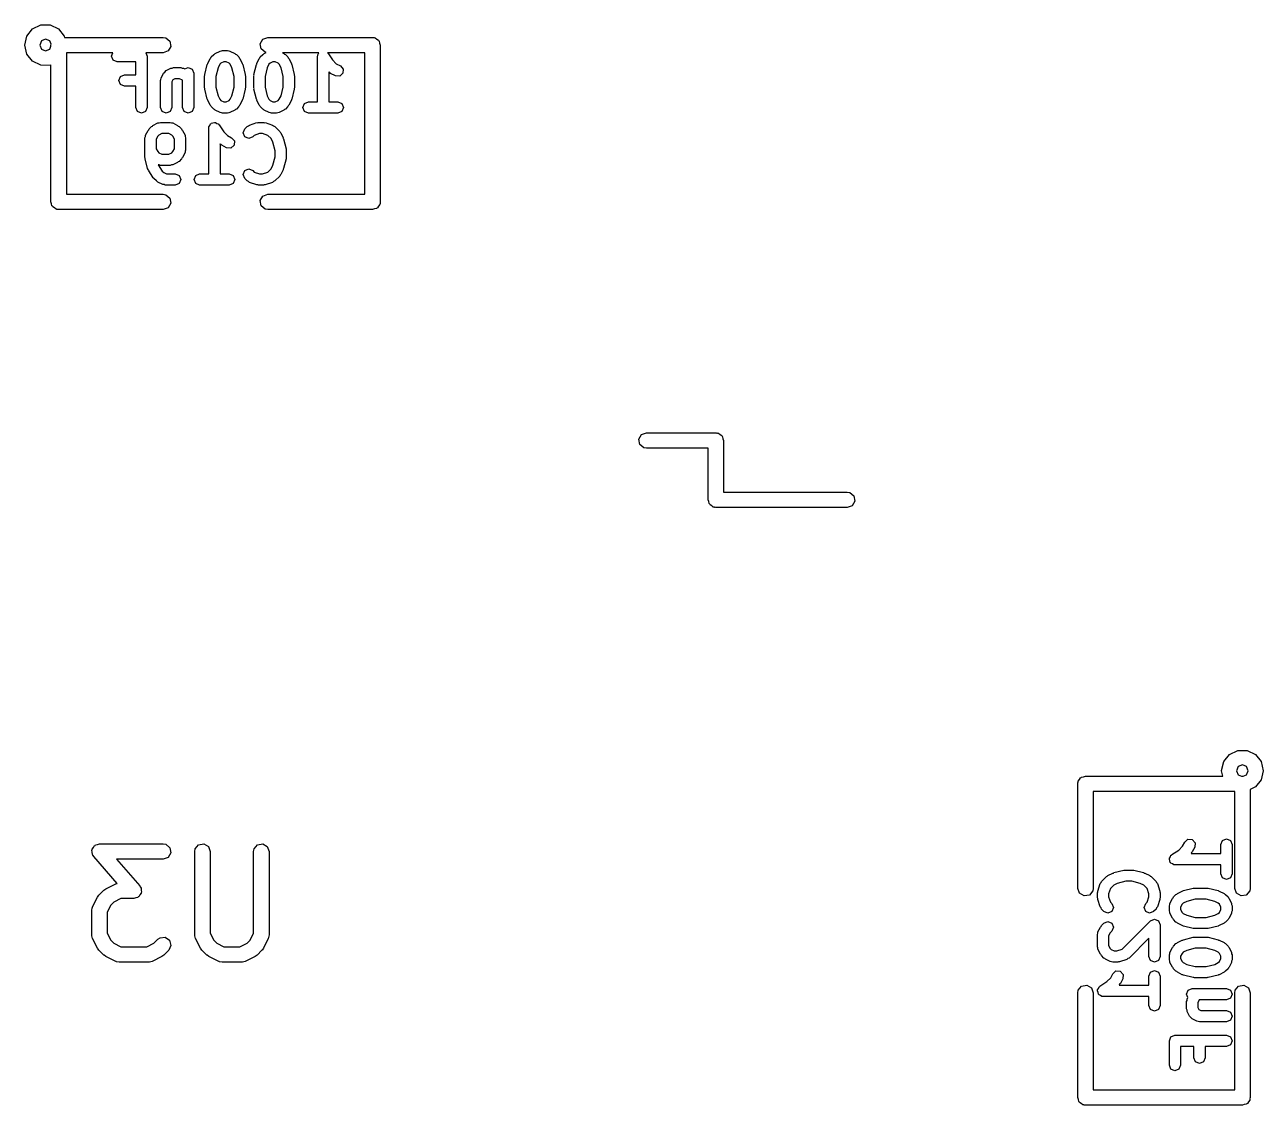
# Model space of a CAD drawing. Extents: x 0.59 to 3.09, y 0.01 to 3.59.
# Drawn here: x 2.1646 to 2.638, y 3.1745 to 3.5878 of the extents above; entities that cross this region are included whole.
import ezdxf

# ---------------------------------------------------------------- set-up
doc = ezdxf.new("R2010")
doc.units = 0
doc.header["$MEASUREMENT"] = 0
doc.layers.add('BLACK', color=7, linetype='CONTINUOUS')

msp = doc.modelspace()

# ---------------------------------------------------------------- linework, layer by layer
at = {"layer": 'BLACK', "linetype": 'CONTINUOUS'}
for p, q in [((2.16534, 3.58346), (2.16755, 3.58622)), ((2.16755, 3.58622), (2.17074, 3.58776)), ((2.17074, 3.58776), (2.17428, 3.58775)), ((2.17428, 3.58775), (2.17746, 3.58622)), ((2.17746, 3.58622), (2.17967, 3.58345)), ((2.16455, 3.58001), (2.16534, 3.58346)), ((2.16455, 3.58), (2.16455, 3.58001)), ((2.16533, 3.57656), (2.16455, 3.58)), ((2.17093, 3.58157), (2.17028, 3.58)), ((2.17028, 3.58), (2.17093, 3.57843)), ((2.1725, 3.58222), (2.17093, 3.58157)), ((2.17407, 3.58157), (2.1725, 3.58222)), ((2.1746, 3.58029), (2.17407, 3.58157)), ((2.17407, 3.57843), (2.17455, 3.57959)), ((2.17455, 3.58), (2.1746, 3.58029)), ((2.17455, 3.57959), (2.17455, 3.58)), ((2.17967, 3.58345), (2.17978, 3.58295)), ((2.17978, 3.58295), (2.2175, 3.58295)), ((2.2175, 3.58295), (2.21851, 3.58277)), ((2.21851, 3.58277), (2.22006, 3.58148)), ((2.22041, 3.57949), (2.2194, 3.57774)), ((2.22006, 3.58148), (2.22041, 3.57949)), ((2.25459, 3.58051), (2.2556, 3.58226)), ((2.25494, 3.57852), (2.25459, 3.58051)), ((2.2556, 3.58226), (2.2575, 3.58295)), ((2.2575, 3.58295), (2.2975, 3.58295)), ((2.2975, 3.58295), (2.29788, 3.58289)), ((2.29788, 3.58289), (2.29801, 3.58291)), ((2.29801, 3.58291), (2.29813, 3.58284)), ((2.29813, 3.58284), (2.29851, 3.58277)), ((2.29851, 3.58277), (2.2991, 3.58228)), ((2.2991, 3.58228), (2.29976, 3.5819)), ((2.29976, 3.5819), (2.29985, 3.58165)), ((2.29985, 3.58165), (2.30006, 3.58148)), ((2.30006, 3.58148), (2.30019, 3.58072)), ((2.30019, 3.58072), (2.30045, 3.58)), ((2.30045, 3.58), (2.30045, 3.52)), ((2.16753, 3.57379), (2.16533, 3.57656)), ((2.17093, 3.57843), (2.1725, 3.57778)), ((2.1725, 3.57778), (2.17407, 3.57843)), ((2.19819, 3.57705), (2.18045, 3.57705)), ((2.18045, 3.57705), (2.18045, 3.52295)), ((2.19767, 3.57579), (2.19819, 3.57705)), ((2.1983, 3.57427), (2.19767, 3.57579)), ((2.19982, 3.57364), (2.1983, 3.57427)), ((2.2175, 3.57705), (2.21083, 3.57705)), ((2.21083, 3.57705), (2.21135, 3.57579)), ((2.21135, 3.57579), (2.21135, 3.55609)), ((2.2194, 3.57774), (2.2175, 3.57705)), ((2.23448, 3.573), (2.23542, 3.57487)), ((2.23542, 3.57487), (2.23568, 3.57511)), ((2.23568, 3.57511), (2.23582, 3.57543)), ((2.23582, 3.57543), (2.23676, 3.57637)), ((2.23676, 3.57637), (2.23709, 3.57651)), ((2.23709, 3.57651), (2.23732, 3.57677)), ((2.23732, 3.57677), (2.23919, 3.57771)), ((2.23919, 3.57771), (2.23969, 3.57775)), ((2.23969, 3.57775), (2.24015, 3.57794)), ((2.24015, 3.57794), (2.24203, 3.57794)), ((2.24203, 3.57794), (2.24249, 3.57775)), ((2.24249, 3.57775), (2.24299, 3.57771)), ((2.24299, 3.57771), (2.24487, 3.57677)), ((2.24487, 3.57677), (2.2451, 3.57651)), ((2.2451, 3.57651), (2.24543, 3.57637)), ((2.24543, 3.57637), (2.24637, 3.57543)), ((2.24637, 3.57543), (2.2465, 3.57511)), ((2.2465, 3.57511), (2.24677, 3.57487)), ((2.24677, 3.57487), (2.24771, 3.573)), ((2.25324, 3.573), (2.25418, 3.57487)), ((2.25418, 3.57487), (2.25445, 3.57511)), ((2.25445, 3.57511), (2.25458, 3.57543)), ((2.25458, 3.57543), (2.25552, 3.57637)), ((2.25649, 3.57723), (2.25494, 3.57852)), ((2.25552, 3.57637), (2.25585, 3.57651)), ((2.25585, 3.57651), (2.25608, 3.57677)), ((2.25608, 3.57677), (2.25685, 3.57716)), ((2.25685, 3.57716), (2.25649, 3.57723)), ((2.27699, 3.57705), (2.26308, 3.57705)), ((2.26308, 3.57705), (2.26363, 3.57677)), ((2.26363, 3.57677), (2.26386, 3.57651)), ((2.26386, 3.57651), (2.26419, 3.57637)), ((2.26419, 3.57637), (2.26513, 3.57543)), ((2.26513, 3.57543), (2.26526, 3.57511)), ((2.26526, 3.57511), (2.26553, 3.57487)), ((2.26553, 3.57487), (2.26647, 3.573)), ((2.27647, 3.57579), (2.27655, 3.57599)), ((2.27647, 3.55824), (2.27647, 3.57579)), ((2.27651, 3.57621), (2.27686, 3.57673)), ((2.27655, 3.57599), (2.27651, 3.57621)), ((2.27686, 3.57673), (2.27699, 3.57705)), ((2.29455, 3.57705), (2.28031, 3.57705)), ((2.28031, 3.57705), (2.28041, 3.57698)), ((2.28041, 3.57698), (2.28216, 3.57434)), ((2.28216, 3.57434), (2.28364, 3.57286)), ((2.29455, 3.52295), (2.29455, 3.57705)), ((2.17071, 3.57225), (2.16753, 3.57379)), ((2.17425, 3.57224), (2.17071, 3.57225)), ((2.17455, 3.57238), (2.17425, 3.57224)), ((2.17455, 3.52), (2.17455, 3.57238)), ((2.20705, 3.57364), (2.19982, 3.57364)), ((2.20705, 3.56856), (2.20705, 3.57364)), ((2.21759, 3.56924), (2.21811, 3.56969)), ((2.21811, 3.56969), (2.21856, 3.57021)), ((2.21856, 3.57021), (2.22043, 3.57114)), ((2.22043, 3.57114), (2.22093, 3.57118)), ((2.22093, 3.57118), (2.22139, 3.57137)), ((2.22139, 3.57137), (2.22421, 3.57137)), ((2.22421, 3.57137), (2.22467, 3.57118)), ((2.22467, 3.57118), (2.22517, 3.57114)), ((2.22517, 3.57114), (2.22576, 3.57085)), ((2.22576, 3.57085), (2.22702, 3.57137)), ((2.22702, 3.57137), (2.22854, 3.57074)), ((2.22854, 3.57074), (2.22917, 3.56922)), ((2.23338, 3.5688), (2.23432, 3.57256)), ((2.23432, 3.57256), (2.23446, 3.57275)), ((2.23446, 3.57275), (2.23448, 3.573)), ((2.23843, 3.57129), (2.23761, 3.56802)), ((2.23911, 3.57264), (2.23843, 3.57129)), ((2.23955, 3.57308), (2.23911, 3.57264)), ((2.24066, 3.57364), (2.23955, 3.57308)), ((2.24152, 3.57364), (2.24066, 3.57364)), ((2.24263, 3.57308), (2.24152, 3.57364)), ((2.24308, 3.57264), (2.24263, 3.57308)), ((2.24375, 3.57129), (2.24308, 3.57264)), ((2.24457, 3.56802), (2.24375, 3.57129)), ((2.24771, 3.573), (2.24772, 3.57275)), ((2.24772, 3.57275), (2.24787, 3.57256)), ((2.24787, 3.57256), (2.24881, 3.5688)), ((2.25214, 3.5688), (2.25308, 3.57256)), ((2.25308, 3.57256), (2.25322, 3.57275)), ((2.25322, 3.57275), (2.25324, 3.573)), ((2.25719, 3.57129), (2.25638, 3.56802)), ((2.25787, 3.57264), (2.25719, 3.57129)), ((2.25831, 3.57308), (2.25787, 3.57264)), ((2.25942, 3.57364), (2.25831, 3.57308)), ((2.26029, 3.57364), (2.25942, 3.57364)), ((2.2614, 3.57308), (2.26029, 3.57364)), ((2.26184, 3.57264), (2.2614, 3.57308)), ((2.26252, 3.57129), (2.26184, 3.57264)), ((2.26333, 3.56802), (2.26252, 3.57129)), ((2.26647, 3.573), (2.26649, 3.57275)), ((2.26649, 3.57275), (2.26663, 3.57256)), ((2.26663, 3.57256), (2.26757, 3.5688)), ((2.28085, 3.56958), (2.28077, 3.56966)), ((2.28077, 3.56966), (2.28077, 3.55824)), ((2.28118, 3.56944), (2.28085, 3.56958)), ((2.28141, 3.56917), (2.28118, 3.56944)), ((2.28364, 3.57286), (2.28521, 3.57208)), ((2.28521, 3.57208), (2.28628, 3.57084)), ((2.28628, 3.57084), (2.28617, 3.5692)), ((2.20048, 3.56641), (2.20111, 3.56793)), ((2.20111, 3.56489), (2.20048, 3.56641)), ((2.20111, 3.56793), (2.20263, 3.56856)), ((2.20263, 3.56426), (2.20111, 3.56489)), ((2.20263, 3.56856), (2.20705, 3.56856)), ((2.21643, 3.56641), (2.21662, 3.56687)), ((2.21643, 3.55609), (2.21643, 3.56641)), ((2.21662, 3.56687), (2.21666, 3.56737)), ((2.21666, 3.56737), (2.21759, 3.56924)), ((2.22112, 3.56668), (2.22073, 3.5659)), ((2.22073, 3.5659), (2.22073, 3.55609)), ((2.2219, 3.56707), (2.22112, 3.56668)), ((2.2237, 3.56707), (2.2219, 3.56707)), ((2.22481, 3.56652), (2.2237, 3.56707)), ((2.22487, 3.56645), (2.22481, 3.56652)), ((2.22487, 3.55609), (2.22487, 3.56645)), ((2.22917, 3.56922), (2.22917, 3.55609)), ((2.23331, 3.56828), (2.23342, 3.56854)), ((2.23331, 3.56359), (2.23331, 3.56828)), ((2.23342, 3.56854), (2.23338, 3.5688)), ((2.23761, 3.56802), (2.23761, 3.56386)), ((2.24457, 3.56386), (2.24457, 3.56802)), ((2.24881, 3.5688), (2.24877, 3.56854)), ((2.24877, 3.56854), (2.24887, 3.56828)), ((2.24887, 3.56828), (2.24887, 3.56359)), ((2.25208, 3.56828), (2.25218, 3.56854)), ((2.25208, 3.56359), (2.25208, 3.56828)), ((2.25218, 3.56854), (2.25214, 3.5688)), ((2.25638, 3.56802), (2.25638, 3.56386)), ((2.26333, 3.56386), (2.26333, 3.56802)), ((2.26757, 3.5688), (2.26753, 3.56854)), ((2.26753, 3.56854), (2.26763, 3.56828)), ((2.26763, 3.56828), (2.26763, 3.56359)), ((2.28328, 3.56824), (2.28141, 3.56917)), ((2.28493, 3.56812), (2.28328, 3.56824)), ((2.28617, 3.5692), (2.28493, 3.56812)), ((2.20705, 3.56426), (2.20263, 3.56426)), ((2.20705, 3.55609), (2.20705, 3.56426)), ((2.23342, 3.56334), (2.23331, 3.56359)), ((2.23338, 3.56307), (2.23342, 3.56334)), ((2.23432, 3.55932), (2.23338, 3.56307)), ((2.23761, 3.56386), (2.23843, 3.56059)), ((2.23843, 3.56059), (2.23911, 3.55924)), ((2.24308, 3.55924), (2.24375, 3.56059)), ((2.24375, 3.56059), (2.24457, 3.56386)), ((2.24881, 3.56307), (2.24787, 3.55932)), ((2.24887, 3.56359), (2.24877, 3.56334)), ((2.24877, 3.56334), (2.24881, 3.56307)), ((2.25218, 3.56334), (2.25208, 3.56359)), ((2.25214, 3.56307), (2.25218, 3.56334)), ((2.25308, 3.55932), (2.25214, 3.56307)), ((2.25638, 3.56386), (2.25719, 3.56059)), ((2.25719, 3.56059), (2.25787, 3.55924)), ((2.26184, 3.55924), (2.26252, 3.56059)), ((2.26252, 3.56059), (2.26333, 3.56386)), ((2.26757, 3.56307), (2.26663, 3.55932)), ((2.26763, 3.56359), (2.26753, 3.56334)), ((2.26753, 3.56334), (2.26757, 3.56307)), ((2.20768, 3.55457), (2.20705, 3.55609)), ((2.21135, 3.55609), (2.21072, 3.55457)), ((2.21706, 3.55457), (2.21643, 3.55609)), ((2.22073, 3.55609), (2.2201, 3.55457)), ((2.2255, 3.55457), (2.22487, 3.55609)), ((2.22917, 3.55609), (2.22854, 3.55457)), ((2.23446, 3.55912), (2.23432, 3.55932)), ((2.23448, 3.55888), (2.23446, 3.55912)), ((2.23542, 3.557), (2.23448, 3.55888)), ((2.23568, 3.55677), (2.23542, 3.557)), ((2.23582, 3.55644), (2.23568, 3.55677)), ((2.23676, 3.55551), (2.23582, 3.55644)), ((2.23709, 3.55537), (2.23676, 3.55551)), ((2.23732, 3.5551), (2.23709, 3.55537)), ((2.23911, 3.55924), (2.23955, 3.55879)), ((2.23955, 3.55879), (2.24066, 3.55824)), ((2.24066, 3.55824), (2.24152, 3.55824)), ((2.24152, 3.55824), (2.24263, 3.55879)), ((2.24263, 3.55879), (2.24308, 3.55924)), ((2.2451, 3.55537), (2.24487, 3.5551)), ((2.24543, 3.55551), (2.2451, 3.55537)), ((2.24637, 3.55644), (2.24543, 3.55551)), ((2.2465, 3.55677), (2.24637, 3.55644)), ((2.24677, 3.557), (2.2465, 3.55677)), ((2.24771, 3.55888), (2.24677, 3.557)), ((2.24772, 3.55912), (2.24771, 3.55888)), ((2.24787, 3.55932), (2.24772, 3.55912)), ((2.25322, 3.55912), (2.25308, 3.55932)), ((2.25324, 3.55888), (2.25322, 3.55912)), ((2.25418, 3.557), (2.25324, 3.55888)), ((2.25445, 3.55677), (2.25418, 3.557)), ((2.25458, 3.55644), (2.25445, 3.55677)), ((2.25552, 3.55551), (2.25458, 3.55644)), ((2.25585, 3.55537), (2.25552, 3.55551)), ((2.25608, 3.5551), (2.25585, 3.55537)), ((2.25787, 3.55924), (2.25831, 3.55879)), ((2.25831, 3.55879), (2.25942, 3.55824)), ((2.25942, 3.55824), (2.26029, 3.55824)), ((2.26029, 3.55824), (2.2614, 3.55879)), ((2.2614, 3.55879), (2.26184, 3.55924)), ((2.26386, 3.55537), (2.26363, 3.5551)), ((2.26419, 3.55551), (2.26386, 3.55537)), ((2.26513, 3.55644), (2.26419, 3.55551)), ((2.26526, 3.55677), (2.26513, 3.55644)), ((2.26553, 3.557), (2.26526, 3.55677)), ((2.26647, 3.55888), (2.26553, 3.557)), ((2.26649, 3.55912), (2.26647, 3.55888)), ((2.26663, 3.55932), (2.26649, 3.55912)), ((2.27084, 3.55609), (2.27147, 3.55761)), ((2.27147, 3.55457), (2.27084, 3.55609)), ((2.27147, 3.55761), (2.27299, 3.55824)), ((2.27299, 3.55824), (2.27647, 3.55824)), ((2.28077, 3.55824), (2.28425, 3.55824)), ((2.28425, 3.55824), (2.28577, 3.55761)), ((2.28577, 3.55761), (2.2864, 3.55609)), ((2.2864, 3.55609), (2.28577, 3.55457)), ((2.2092, 3.55394), (2.20768, 3.55457)), ((2.21072, 3.55457), (2.2092, 3.55394)), ((2.21858, 3.55394), (2.21706, 3.55457)), ((2.2201, 3.55457), (2.21858, 3.55394)), ((2.22702, 3.55394), (2.2255, 3.55457)), ((2.22854, 3.55457), (2.22702, 3.55394)), ((2.23919, 3.55417), (2.23732, 3.5551)), ((2.23969, 3.55413), (2.23919, 3.55417)), ((2.24015, 3.55394), (2.23969, 3.55413)), ((2.24203, 3.55394), (2.24015, 3.55394)), ((2.24249, 3.55413), (2.24203, 3.55394)), ((2.24299, 3.55417), (2.24249, 3.55413)), ((2.24487, 3.5551), (2.24299, 3.55417)), ((2.25796, 3.55417), (2.25608, 3.5551)), ((2.25845, 3.55413), (2.25796, 3.55417)), ((2.25892, 3.55394), (2.25845, 3.55413)), ((2.26079, 3.55394), (2.25892, 3.55394)), ((2.26126, 3.55413), (2.26079, 3.55394)), ((2.26175, 3.55417), (2.26126, 3.55413)), ((2.26363, 3.5551), (2.26175, 3.55417)), ((2.27299, 3.55394), (2.27147, 3.55457)), ((2.28425, 3.55394), (2.27299, 3.55394)), ((2.28577, 3.55457), (2.28425, 3.55394)), ((2.21072, 3.5455), (2.21166, 3.54737)), ((2.21166, 3.54737), (2.21192, 3.54761)), ((2.21192, 3.54761), (2.21206, 3.54793)), ((2.21206, 3.54793), (2.213, 3.54887)), ((2.213, 3.54887), (2.21332, 3.54901)), ((2.21332, 3.54901), (2.21356, 3.54927)), ((2.21356, 3.54927), (2.21543, 3.55021)), ((2.21543, 3.55021), (2.21593, 3.55025)), ((2.2169, 3.54614), (2.21579, 3.54558)), ((2.21593, 3.55025), (2.21639, 3.55044)), ((2.21639, 3.55044), (2.22015, 3.55044)), ((2.21964, 3.54614), (2.2169, 3.54614)), ((2.22075, 3.54558), (2.21964, 3.54614)), ((2.22015, 3.55044), (2.22061, 3.55025)), ((2.22061, 3.55025), (2.22111, 3.55021)), ((2.22111, 3.55021), (2.22298, 3.54927)), ((2.22298, 3.54927), (2.22321, 3.54901)), ((2.22321, 3.54901), (2.22354, 3.54887)), ((2.22354, 3.54887), (2.22448, 3.54793)), ((2.22448, 3.54793), (2.22462, 3.54761)), ((2.22462, 3.54761), (2.22488, 3.54737)), ((2.22488, 3.54737), (2.22582, 3.5455)), ((2.23488, 3.54829), (2.23497, 3.54849)), ((2.23488, 3.53074), (2.23488, 3.54829)), ((2.23492, 3.54871), (2.23527, 3.54923)), ((2.23497, 3.54849), (2.23492, 3.54871)), ((2.23527, 3.54923), (2.23551, 3.54981)), ((2.23551, 3.54981), (2.23572, 3.54989)), ((2.23572, 3.54989), (2.23584, 3.55008)), ((2.23584, 3.55008), (2.23645, 3.5502)), ((2.23645, 3.5502), (2.23703, 3.55044)), ((2.23703, 3.55044), (2.23724, 3.55035)), ((2.23724, 3.55035), (2.23745, 3.5504)), ((2.23745, 3.5504), (2.23797, 3.55005)), ((2.23797, 3.55005), (2.23855, 3.54981)), ((2.23855, 3.54981), (2.23864, 3.5496)), ((2.23864, 3.5496), (2.23882, 3.54948)), ((2.23882, 3.54948), (2.24058, 3.54684)), ((2.24058, 3.54684), (2.24206, 3.54536)), ((2.24801, 3.54641), (2.24864, 3.54793)), ((2.24864, 3.54489), (2.24801, 3.54641)), ((2.24864, 3.54793), (2.24958, 3.54887)), ((2.24958, 3.54887), (2.25004, 3.54906)), ((2.25004, 3.54906), (2.25042, 3.54939)), ((2.25042, 3.54939), (2.25324, 3.55033)), ((2.25427, 3.54614), (2.25226, 3.54547)), ((2.25324, 3.55033), (2.25359, 3.5503)), ((2.25359, 3.5503), (2.25392, 3.55044)), ((2.25392, 3.55044), (2.25579, 3.55044)), ((2.25544, 3.54614), (2.25427, 3.54614)), ((2.25745, 3.54547), (2.25544, 3.54614)), ((2.25579, 3.55044), (2.25612, 3.5503)), ((2.25612, 3.5503), (2.25647, 3.55033)), ((2.25647, 3.55033), (2.25929, 3.54939)), ((2.25929, 3.54939), (2.25967, 3.54906)), ((2.25967, 3.54906), (2.26013, 3.54887)), ((2.26013, 3.54887), (2.262, 3.54699)), ((2.262, 3.54699), (2.26214, 3.54667)), ((2.26214, 3.54667), (2.26241, 3.54644)), ((2.26241, 3.54644), (2.26334, 3.54456)), ((2.21049, 3.54454), (2.21068, 3.545)), ((2.21049, 3.53703), (2.21049, 3.54454)), ((2.21068, 3.545), (2.21072, 3.5455)), ((2.21535, 3.54514), (2.21479, 3.54403)), ((2.21479, 3.54403), (2.21479, 3.54035)), ((2.21579, 3.54558), (2.21535, 3.54514)), ((2.22119, 3.54514), (2.22075, 3.54558)), ((2.22175, 3.54403), (2.22119, 3.54514)), ((2.22175, 3.54035), (2.22175, 3.54403)), ((2.22582, 3.5455), (2.22586, 3.545)), ((2.22586, 3.545), (2.22605, 3.54454)), ((2.22605, 3.54454), (2.22605, 3.53985)), ((2.23926, 3.54208), (2.23918, 3.54216)), ((2.23918, 3.54216), (2.23918, 3.53074)), ((2.23959, 3.54194), (2.23926, 3.54208)), ((2.23982, 3.54167), (2.23959, 3.54194)), ((2.2417, 3.54074), (2.23982, 3.54167)), ((2.24206, 3.54536), (2.24362, 3.54458)), ((2.24458, 3.5417), (2.24334, 3.54062)), ((2.24362, 3.54458), (2.2447, 3.54334)), ((2.2447, 3.54334), (2.24458, 3.5417)), ((2.25016, 3.54426), (2.24864, 3.54489)), ((2.25168, 3.54489), (2.25016, 3.54426)), ((2.25226, 3.54547), (2.25168, 3.54489)), ((2.25872, 3.5442), (2.25745, 3.54547)), ((2.25939, 3.54285), (2.25872, 3.5442)), ((2.26021, 3.53958), (2.25939, 3.54285)), ((2.26334, 3.54456), (2.26336, 3.54432)), ((2.26336, 3.54432), (2.26351, 3.54412)), ((2.26351, 3.54412), (2.26445, 3.54037)), ((2.21059, 3.53678), (2.21049, 3.53703)), ((2.21055, 3.53651), (2.21059, 3.53678)), ((2.21149, 3.53276), (2.21055, 3.53651)), ((2.21479, 3.54035), (2.21535, 3.53924)), ((2.21535, 3.53924), (2.21579, 3.5388)), ((2.21579, 3.5388), (2.2169, 3.53824)), ((2.2169, 3.53824), (2.21964, 3.53824)), ((2.21964, 3.53824), (2.22075, 3.5388)), ((2.22075, 3.5388), (2.22119, 3.53924)), ((2.22119, 3.53924), (2.22175, 3.54035)), ((2.22448, 3.53645), (2.22354, 3.53551)), ((2.22462, 3.53678), (2.22448, 3.53645)), ((2.22488, 3.53701), (2.22462, 3.53678)), ((2.22582, 3.53888), (2.22488, 3.53701)), ((2.22586, 3.53938), (2.22582, 3.53888)), ((2.22605, 3.53985), (2.22586, 3.53938)), ((2.24334, 3.54062), (2.2417, 3.54074)), ((2.25939, 3.53403), (2.26021, 3.5373)), ((2.26021, 3.5373), (2.26021, 3.53958)), ((2.26445, 3.53651), (2.26351, 3.53276)), ((2.26445, 3.54037), (2.26441, 3.5401)), ((2.26441, 3.5401), (2.26451, 3.53985)), ((2.26451, 3.53703), (2.26441, 3.53678)), ((2.26441, 3.53678), (2.26445, 3.53651)), ((2.26451, 3.53985), (2.26451, 3.53703)), ((2.21172, 3.53245), (2.21149, 3.53276)), ((2.21179, 3.53209), (2.21172, 3.53245)), ((2.21367, 3.52927), (2.21179, 3.53209)), ((2.21593, 3.53413), (2.21558, 3.53416)), ((2.21558, 3.53416), (2.21713, 3.53183)), ((2.21639, 3.53394), (2.21593, 3.53413)), ((2.22015, 3.53394), (2.21639, 3.53394)), ((2.21713, 3.53183), (2.21767, 3.53129)), ((2.22061, 3.53413), (2.22015, 3.53394)), ((2.22111, 3.53417), (2.22061, 3.53413)), ((2.22298, 3.53511), (2.22111, 3.53417)), ((2.22321, 3.53538), (2.22298, 3.53511)), ((2.22354, 3.53551), (2.22321, 3.53538)), ((2.24801, 3.53046), (2.24864, 3.53198)), ((2.24864, 3.53198), (2.25016, 3.53261)), ((2.25016, 3.53261), (2.25168, 3.53198)), ((2.25168, 3.53198), (2.25226, 3.53141)), ((2.25745, 3.53141), (2.25872, 3.53268)), ((2.25872, 3.53268), (2.25939, 3.53403)), ((2.26334, 3.53232), (2.26241, 3.53044)), ((2.26336, 3.53256), (2.26334, 3.53232)), ((2.26351, 3.53276), (2.26336, 3.53256)), ((2.21385, 3.52915), (2.21367, 3.52927)), ((2.21393, 3.52894), (2.21385, 3.52915)), ((2.21487, 3.52801), (2.21393, 3.52894)), ((2.2152, 3.52787), (2.21487, 3.52801)), ((2.21543, 3.5276), (2.2152, 3.52787)), ((2.21731, 3.52667), (2.21543, 3.5276)), ((2.21767, 3.53129), (2.21878, 3.53074)), ((2.21878, 3.53074), (2.22202, 3.53074)), ((2.22202, 3.53074), (2.22354, 3.53011)), ((2.22354, 3.52707), (2.22202, 3.52644)), ((2.22354, 3.53011), (2.22417, 3.52859)), ((2.22417, 3.52859), (2.22354, 3.52707)), ((2.22925, 3.52859), (2.22988, 3.53011)), ((2.22988, 3.52707), (2.22925, 3.52859)), ((2.22988, 3.53011), (2.2314, 3.53074)), ((2.2314, 3.52644), (2.22988, 3.52707)), ((2.2314, 3.53074), (2.23488, 3.53074)), ((2.23918, 3.53074), (2.24266, 3.53074)), ((2.24266, 3.53074), (2.24418, 3.53011)), ((2.24418, 3.52707), (2.24266, 3.52644)), ((2.24418, 3.53011), (2.24481, 3.52859)), ((2.24481, 3.52859), (2.24418, 3.52707)), ((2.24864, 3.52894), (2.24801, 3.53046)), ((2.24958, 3.52801), (2.24864, 3.52894)), ((2.25004, 3.52781), (2.24958, 3.52801)), ((2.25042, 3.52749), (2.25004, 3.52781)), ((2.25324, 3.52655), (2.25042, 3.52749)), ((2.25226, 3.53141), (2.25427, 3.53074)), ((2.25427, 3.53074), (2.25544, 3.53074)), ((2.25544, 3.53074), (2.25745, 3.53141)), ((2.25929, 3.52749), (2.25647, 3.52655)), ((2.25967, 3.52781), (2.25929, 3.52749)), ((2.26013, 3.52801), (2.25967, 3.52781)), ((2.262, 3.52988), (2.26013, 3.52801)), ((2.26214, 3.53021), (2.262, 3.52988)), ((2.26241, 3.53044), (2.26214, 3.53021)), ((2.18045, 3.52295), (2.2175, 3.52295)), ((2.21781, 3.52663), (2.21731, 3.52667)), ((2.2175, 3.52295), (2.21851, 3.52277)), ((2.21827, 3.52644), (2.21781, 3.52663)), ((2.22202, 3.52644), (2.21827, 3.52644)), ((2.21851, 3.52277), (2.22006, 3.52148)), ((2.24266, 3.52644), (2.2314, 3.52644)), ((2.25359, 3.52657), (2.25324, 3.52655)), ((2.25392, 3.52644), (2.25359, 3.52657)), ((2.25579, 3.52644), (2.25392, 3.52644)), ((2.25459, 3.52051), (2.2556, 3.52226)), ((2.2556, 3.52226), (2.2575, 3.52295)), ((2.25612, 3.52657), (2.25579, 3.52644)), ((2.25647, 3.52655), (2.25612, 3.52657)), ((2.2575, 3.52295), (2.29455, 3.52295)), ((2.17481, 3.51928), (2.17455, 3.52)), ((2.17494, 3.51852), (2.17481, 3.51928)), ((2.17515, 3.51835), (2.17494, 3.51852)), ((2.17524, 3.5181), (2.17515, 3.51835)), ((2.1759, 3.51772), (2.17524, 3.5181)), ((2.17649, 3.51723), (2.1759, 3.51772)), ((2.2194, 3.51774), (2.2175, 3.51705)), ((2.22041, 3.51949), (2.2194, 3.51774)), ((2.22006, 3.52148), (2.22041, 3.51949)), ((2.25494, 3.51852), (2.25459, 3.52051)), ((2.25649, 3.51723), (2.25494, 3.51852)), ((2.29898, 3.51744), (2.29822, 3.51731)), ((2.29915, 3.51765), (2.29898, 3.51744)), ((2.2994, 3.51774), (2.29915, 3.51765)), ((2.29978, 3.5184), (2.2994, 3.51774)), ((2.30027, 3.51899), (2.29978, 3.5184)), ((2.30034, 3.51937), (2.30027, 3.51899)), ((2.30041, 3.51949), (2.30034, 3.51937)), ((2.30045, 3.52), (2.30039, 3.51962)), ((2.30039, 3.51962), (2.30041, 3.51949)), ((2.17687, 3.51716), (2.17649, 3.51723)), ((2.17699, 3.51709), (2.17687, 3.51716)), ((2.17712, 3.51711), (2.17699, 3.51709)), ((2.1775, 3.51705), (2.17712, 3.51711)), ((2.2175, 3.51705), (2.1775, 3.51705)), ((2.2575, 3.51705), (2.25649, 3.51723)), ((2.2975, 3.51705), (2.2575, 3.51705)), ((2.29822, 3.51731), (2.2975, 3.51705)), ((2.39926, 3.42925), (2.40027, 3.431)), ((2.39961, 3.42726), (2.39926, 3.42925)), ((2.40027, 3.431), (2.40217, 3.43169)), ((2.40217, 3.43169), (2.42874, 3.43169)), ((2.42874, 3.43169), (2.42912, 3.43163)), ((2.42912, 3.43163), (2.42925, 3.43165)), ((2.42925, 3.43165), (2.42937, 3.43158)), ((2.42937, 3.43158), (2.42975, 3.43151)), ((2.42975, 3.43151), (2.43034, 3.43102)), ((2.43034, 3.43102), (2.431, 3.43064)), ((2.431, 3.43064), (2.43109, 3.43039)), ((2.43109, 3.43039), (2.4313, 3.43022)), ((2.4313, 3.43022), (2.43143, 3.42946)), ((2.43143, 3.42946), (2.43169, 3.42874)), ((2.43169, 3.42874), (2.43169, 3.40906)), ((2.40116, 3.42597), (2.39961, 3.42726)), ((2.40217, 3.42579), (2.40116, 3.42597)), ((2.42579, 3.42579), (2.40217, 3.42579)), ((2.42579, 3.4061), (2.42579, 3.42579)), ((2.43169, 3.40906), (2.47894, 3.40906)), ((2.47894, 3.40906), (2.47995, 3.40888)), ((2.47995, 3.40888), (2.48149, 3.40758)), ((2.42605, 3.40538), (2.42579, 3.4061)), ((2.42618, 3.40463), (2.42605, 3.40538)), ((2.42639, 3.40445), (2.42618, 3.40463)), ((2.42648, 3.4042), (2.42639, 3.40445)), ((2.42714, 3.40382), (2.42648, 3.4042)), ((2.42773, 3.40333), (2.42714, 3.40382)), ((2.48083, 3.40384), (2.47894, 3.40315)), ((2.48184, 3.40559), (2.48083, 3.40384)), ((2.48149, 3.40758), (2.48184, 3.40559)), ((2.42811, 3.40326), (2.42773, 3.40333)), ((2.42823, 3.40319), (2.42811, 3.40326)), ((2.42836, 3.40322), (2.42823, 3.40319)), ((2.42874, 3.40315), (2.42836, 3.40322)), ((2.47894, 3.40315), (2.42874, 3.40315)), ((2.62505, 3.30872), (2.62824, 3.31026)), ((2.62824, 3.31026), (2.63178, 3.31025)), ((2.63178, 3.31025), (2.63496, 3.30872)), ((2.62205, 3.30251), (2.62284, 3.30596)), ((2.62284, 3.30596), (2.62505, 3.30872)), ((2.63, 3.30472), (2.62843, 3.30407)), ((2.63157, 3.30407), (2.63, 3.30472)), ((2.63496, 3.30872), (2.63717, 3.30595)), ((2.63717, 3.30595), (2.63795, 3.3025)), ((2.56772, 3.2991), (2.5681, 3.29976)), ((2.5681, 3.29976), (2.56835, 3.29985)), ((2.56835, 3.29985), (2.56852, 3.30006)), ((2.56852, 3.30006), (2.56928, 3.30019)), ((2.56928, 3.30019), (2.57, 3.30045)), ((2.57, 3.30045), (2.62251, 3.30045)), ((2.62205, 3.3025), (2.62205, 3.30251)), ((2.62251, 3.30045), (2.62205, 3.3025)), ((2.62843, 3.30407), (2.62778, 3.3025)), ((2.62778, 3.3025), (2.62843, 3.30093)), ((2.62843, 3.30093), (2.62959, 3.30045)), ((2.62959, 3.30045), (2.63, 3.30045)), ((2.63, 3.30045), (2.63029, 3.3004)), ((2.63029, 3.3004), (2.63157, 3.30093)), ((2.63222, 3.3025), (2.63157, 3.30407)), ((2.63157, 3.30093), (2.63222, 3.3025)), ((2.63795, 3.30247), (2.63715, 3.29903)), ((2.63795, 3.3025), (2.63795, 3.30247)), ((2.56705, 3.2975), (2.56711, 3.29788)), ((2.56705, 3.2575), (2.56705, 3.2975)), ((2.56709, 3.29801), (2.56716, 3.29813)), ((2.56711, 3.29788), (2.56709, 3.29801)), ((2.56716, 3.29813), (2.56723, 3.29851)), ((2.56723, 3.29851), (2.56772, 3.2991)), ((2.63494, 3.29627), (2.63295, 3.29532)), ((2.63295, 3.29532), (2.63295, 3.2575)), ((2.63715, 3.29903), (2.63494, 3.29627)), ((2.62705, 3.29455), (2.57295, 3.29455)), ((2.57295, 3.29455), (2.57295, 3.2575)), ((2.62705, 3.2575), (2.62705, 3.29455)), ((2.60792, 3.27521), (2.60916, 3.27628)), ((2.60916, 3.27628), (2.6108, 3.27617)), ((2.6108, 3.27617), (2.61188, 3.27493)), ((2.62239, 3.27577), (2.62391, 3.2764)), ((2.62391, 3.2764), (2.62543, 3.27577)), ((2.19022, 3.27207), (2.19034, 3.27228)), ((2.19036, 3.27129), (2.19022, 3.27207)), ((2.19033, 3.27251), (2.19083, 3.27313)), ((2.19034, 3.27228), (2.19033, 3.27251)), ((2.19038, 3.27049), (2.19036, 3.27129)), ((2.19083, 3.27313), (2.19123, 3.27382)), ((2.19123, 3.27382), (2.19145, 3.2739)), ((2.19145, 3.2739), (2.1916, 3.27409)), ((2.1916, 3.27409), (2.19238, 3.27424)), ((2.19238, 3.27424), (2.19313, 3.27451)), ((2.19313, 3.27451), (2.2175, 3.27451)), ((2.2175, 3.27451), (2.21851, 3.27433)), ((2.21851, 3.27433), (2.22006, 3.27304)), ((2.22006, 3.27304), (2.22041, 3.27105)), ((2.22955, 3.27156), (2.22972, 3.27257)), ((2.22955, 3.23969), (2.22955, 3.27156)), ((2.22972, 3.27257), (2.23102, 3.27412)), ((2.23102, 3.27412), (2.23301, 3.27447)), ((2.23301, 3.27447), (2.23476, 3.27346)), ((2.23476, 3.27346), (2.23545, 3.27156)), ((2.23545, 3.27156), (2.23545, 3.24039)), ((2.25204, 3.27156), (2.25222, 3.27257)), ((2.25204, 3.24039), (2.25204, 3.27156)), ((2.25222, 3.27257), (2.25352, 3.27412)), ((2.25352, 3.27412), (2.25551, 3.27447)), ((2.25551, 3.27447), (2.25726, 3.27346)), ((2.25726, 3.27346), (2.25795, 3.27156)), ((2.25795, 3.27156), (2.25795, 3.23969)), ((2.60302, 3.27041), (2.60566, 3.27216)), ((2.60566, 3.27216), (2.60714, 3.27364)), ((2.60714, 3.27364), (2.60792, 3.27521)), ((2.61083, 3.27141), (2.61056, 3.27118)), ((2.61176, 3.27328), (2.61083, 3.27141)), ((2.61188, 3.27493), (2.61176, 3.27328)), ((2.62176, 3.27425), (2.62239, 3.27577)), ((2.62176, 3.27077), (2.62176, 3.27425)), ((2.62543, 3.27577), (2.62606, 3.27425)), ((2.62606, 3.27425), (2.62606, 3.26299)), ((2.19055, 3.2702), (2.19038, 3.27049)), ((2.19057, 3.27008), (2.19055, 3.2702)), ((2.19068, 3.27), (2.19057, 3.27008)), ((2.19091, 3.26962), (2.19068, 3.27)), ((2.19987, 3.25937), (2.19091, 3.26962)), ((2.2175, 3.26861), (2.19964, 3.26861)), ((2.19964, 3.26861), (2.20847, 3.25851)), ((2.2194, 3.2693), (2.2175, 3.26861)), ((2.22041, 3.27105), (2.2194, 3.2693)), ((2.60206, 3.26862), (2.60215, 3.26882)), ((2.6023, 3.26804), (2.60206, 3.26862)), ((2.6021, 3.26904), (2.60245, 3.26956)), ((2.60215, 3.26882), (2.6021, 3.26904)), ((2.60242, 3.26742), (2.6023, 3.26804)), ((2.60261, 3.2673), (2.60242, 3.26742)), ((2.60245, 3.26956), (2.60269, 3.27014)), ((2.60269, 3.2671), (2.60261, 3.2673)), ((2.60269, 3.27014), (2.6029, 3.27022)), ((2.60327, 3.26686), (2.60269, 3.2671)), ((2.6029, 3.27022), (2.60302, 3.27041)), ((2.60379, 3.26651), (2.60327, 3.26686)), ((2.60401, 3.26655), (2.60379, 3.26651)), ((2.60421, 3.26647), (2.60401, 3.26655)), ((2.62176, 3.26647), (2.60421, 3.26647)), ((2.61042, 3.27085), (2.61034, 3.27077)), ((2.61034, 3.27077), (2.62176, 3.27077)), ((2.61056, 3.27118), (2.61042, 3.27085)), ((2.62176, 3.26299), (2.62176, 3.26647)), ((2.57613, 3.26013), (2.57801, 3.262)), ((2.57801, 3.262), (2.57833, 3.26214)), ((2.57833, 3.26214), (2.57856, 3.26241)), ((2.57856, 3.26241), (2.58044, 3.26334)), ((2.58044, 3.26334), (2.58068, 3.26336)), ((2.58068, 3.26336), (2.58088, 3.26351)), ((2.58088, 3.26351), (2.58463, 3.26445)), ((2.58463, 3.26445), (2.5849, 3.26441)), ((2.5849, 3.26441), (2.58515, 3.26451)), ((2.58515, 3.26451), (2.58797, 3.26451)), ((2.58797, 3.26451), (2.58822, 3.26441)), ((2.58822, 3.26441), (2.58849, 3.26445)), ((2.58849, 3.26445), (2.59224, 3.26351)), ((2.59224, 3.26351), (2.59244, 3.26336)), ((2.59244, 3.26336), (2.59268, 3.26334)), ((2.59268, 3.26334), (2.59456, 3.26241)), ((2.59456, 3.26241), (2.59479, 3.26214)), ((2.59479, 3.26214), (2.59512, 3.262)), ((2.59512, 3.262), (2.59699, 3.26013)), ((2.62239, 3.26147), (2.62176, 3.26299)), ((2.62606, 3.26299), (2.62543, 3.26147)), ((2.19479, 3.25677), (2.19551, 3.25728)), ((2.19551, 3.25728), (2.19556, 3.25733)), ((2.19556, 3.25733), (2.19931, 3.2592)), ((2.19931, 3.2592), (2.19987, 3.25937)), ((2.20847, 3.25851), (2.2087, 3.25813)), ((2.2087, 3.25813), (2.20881, 3.25804)), ((2.20881, 3.25804), (2.20883, 3.25792)), ((2.20883, 3.25792), (2.20901, 3.25763)), ((2.20901, 3.25763), (2.20902, 3.25683)), ((2.56774, 3.2556), (2.56705, 3.2575)), ((2.57295, 3.2575), (2.57277, 3.25649)), ((2.57467, 3.25647), (2.57561, 3.25929)), ((2.57561, 3.25929), (2.57594, 3.25967)), ((2.57594, 3.25967), (2.57613, 3.26013)), ((2.57953, 3.25745), (2.57886, 3.25544)), ((2.5808, 3.25872), (2.57953, 3.25745)), ((2.58215, 3.25939), (2.5808, 3.25872)), ((2.58542, 3.26021), (2.58215, 3.25939)), ((2.5877, 3.26021), (2.58542, 3.26021)), ((2.59097, 3.25939), (2.5877, 3.26021)), ((2.59232, 3.25872), (2.59097, 3.25939)), ((2.59359, 3.25745), (2.59232, 3.25872)), ((2.59426, 3.25544), (2.59359, 3.25745)), ((2.59699, 3.26013), (2.59719, 3.25967)), ((2.59719, 3.25967), (2.59751, 3.25929)), ((2.59751, 3.25929), (2.59845, 3.25647)), ((2.60744, 3.25663), (2.6112, 3.25757)), ((2.6112, 3.25757), (2.61146, 3.25753)), ((2.61146, 3.25753), (2.61172, 3.25763)), ((2.61172, 3.25763), (2.61641, 3.25763)), ((2.61641, 3.25763), (2.61666, 3.25753)), ((2.61666, 3.25753), (2.61693, 3.25757)), ((2.61693, 3.25757), (2.62068, 3.25663)), ((2.62391, 3.26084), (2.62239, 3.26147)), ((2.62543, 3.26147), (2.62391, 3.26084)), ((2.62774, 3.2556), (2.62705, 3.2575)), ((2.63295, 3.2575), (2.63277, 3.25649)), ((2.19049, 3.25038), (2.19236, 3.25413)), ((2.19236, 3.25413), (2.19289, 3.25484)), ((2.19289, 3.25484), (2.19292, 3.2549)), ((2.19292, 3.2549), (2.19479, 3.25677)), ((2.19863, 3.25226), (2.19743, 3.25106)), ((2.20133, 3.25361), (2.19863, 3.25226)), ((2.20625, 3.25361), (2.20133, 3.25361)), ((2.207, 3.25388), (2.20625, 3.25361)), ((2.20778, 3.25404), (2.207, 3.25388)), ((2.20793, 3.25422), (2.20778, 3.25404)), ((2.20815, 3.2543), (2.20793, 3.25422)), ((2.20855, 3.25499), (2.20815, 3.2543)), ((2.20905, 3.25561), (2.20855, 3.25499)), ((2.20902, 3.25683), (2.20916, 3.25605)), ((2.20916, 3.25605), (2.20904, 3.25584)), ((2.20904, 3.25584), (2.20905, 3.25561)), ((2.56949, 3.25459), (2.56774, 3.2556)), ((2.57148, 3.25494), (2.56949, 3.25459)), ((2.57277, 3.25649), (2.57148, 3.25494)), ((2.57456, 3.25579), (2.5747, 3.25612)), ((2.57456, 3.25392), (2.57456, 3.25579)), ((2.5747, 3.25359), (2.57456, 3.25392)), ((2.5747, 3.25612), (2.57467, 3.25647)), ((2.57467, 3.25324), (2.5747, 3.25359)), ((2.57561, 3.25042), (2.57467, 3.25324)), ((2.57886, 3.25544), (2.57886, 3.25427)), ((2.57886, 3.25427), (2.57953, 3.25226)), ((2.57953, 3.25226), (2.58011, 3.25168)), ((2.59302, 3.25168), (2.59359, 3.25226)), ((2.59359, 3.25226), (2.59426, 3.25427)), ((2.59426, 3.25427), (2.59426, 3.25544)), ((2.59845, 3.25324), (2.59751, 3.25042)), ((2.59845, 3.25647), (2.59843, 3.25612)), ((2.59843, 3.25612), (2.59856, 3.25579)), ((2.59856, 3.25392), (2.59843, 3.25359)), ((2.59843, 3.25359), (2.59845, 3.25324)), ((2.59856, 3.25579), (2.59856, 3.25392)), ((2.60229, 3.25175), (2.60323, 3.25363)), ((2.60323, 3.25363), (2.60349, 3.25386)), ((2.60349, 3.25386), (2.60363, 3.25419)), ((2.60363, 3.25419), (2.60457, 3.25513)), ((2.60457, 3.25513), (2.60489, 3.25526)), ((2.60489, 3.25526), (2.60513, 3.25553)), ((2.60513, 3.25553), (2.607, 3.25647)), ((2.607, 3.25647), (2.60725, 3.25649)), ((2.60725, 3.25649), (2.60744, 3.25663)), ((2.60871, 3.25252), (2.60736, 3.25184)), ((2.61198, 3.25333), (2.60871, 3.25252)), ((2.61614, 3.25333), (2.61198, 3.25333)), ((2.61941, 3.25252), (2.61614, 3.25333)), ((2.62076, 3.25184), (2.61941, 3.25252)), ((2.62068, 3.25663), (2.62088, 3.25649)), ((2.62088, 3.25649), (2.62112, 3.25647)), ((2.62112, 3.25647), (2.623, 3.25553)), ((2.623, 3.25553), (2.62323, 3.25526)), ((2.62323, 3.25526), (2.62356, 3.25513)), ((2.62356, 3.25513), (2.62449, 3.25419)), ((2.62449, 3.25419), (2.62463, 3.25386)), ((2.62463, 3.25386), (2.6249, 3.25363)), ((2.6249, 3.25363), (2.62583, 3.25175)), ((2.62949, 3.25459), (2.62774, 3.2556)), ((2.63148, 3.25494), (2.62949, 3.25459)), ((2.63277, 3.25649), (2.63148, 3.25494)), ((2.19018, 3.24906), (2.19035, 3.25007)), ((2.19018, 3.23969), (2.19018, 3.24906)), ((2.19035, 3.25007), (2.19047, 3.25021)), ((2.19047, 3.25021), (2.19049, 3.25038)), ((2.19743, 3.25106), (2.19608, 3.24837)), ((2.19608, 3.24837), (2.19608, 3.24039)), ((2.57594, 3.25004), (2.57561, 3.25042)), ((2.57613, 3.24958), (2.57594, 3.25004)), ((2.57707, 3.24864), (2.57613, 3.24958)), ((2.57859, 3.24801), (2.57707, 3.24864)), ((2.58011, 3.24864), (2.57859, 3.24801)), ((2.58011, 3.25168), (2.58074, 3.25016)), ((2.58074, 3.25016), (2.58011, 3.24864)), ((2.59239, 3.25016), (2.59302, 3.25168)), ((2.59302, 3.24864), (2.59239, 3.25016)), ((2.59454, 3.24801), (2.59302, 3.24864)), ((2.59606, 3.24864), (2.59454, 3.24801)), ((2.59699, 3.24958), (2.59606, 3.24864)), ((2.59719, 3.25004), (2.59699, 3.24958)), ((2.59751, 3.25042), (2.59719, 3.25004)), ((2.60206, 3.25079), (2.60225, 3.25126)), ((2.60206, 3.24892), (2.60206, 3.25079)), ((2.60225, 3.24845), (2.60206, 3.24892)), ((2.60225, 3.25126), (2.60229, 3.25175)), ((2.60229, 3.24796), (2.60225, 3.24845)), ((2.60323, 3.24608), (2.60229, 3.24796)), ((2.60692, 3.2514), (2.60636, 3.25029)), ((2.60636, 3.25029), (2.60636, 3.24942)), ((2.60636, 3.24942), (2.60692, 3.24831)), ((2.60736, 3.25184), (2.60692, 3.2514)), ((2.60692, 3.24831), (2.60736, 3.24787)), ((2.60736, 3.24787), (2.60871, 3.24719)), ((2.61941, 3.24719), (2.62076, 3.24787)), ((2.62121, 3.2514), (2.62076, 3.25184)), ((2.62076, 3.24787), (2.62121, 3.24831)), ((2.62176, 3.25029), (2.62121, 3.2514)), ((2.62121, 3.24831), (2.62176, 3.24942)), ((2.62176, 3.24942), (2.62176, 3.25029)), ((2.62583, 3.24796), (2.6249, 3.24608)), ((2.62583, 3.25175), (2.62587, 3.25126)), ((2.62587, 3.24845), (2.62583, 3.24796)), ((2.62587, 3.25126), (2.62606, 3.25079)), ((2.62606, 3.24892), (2.62587, 3.24845)), ((2.62606, 3.25079), (2.62606, 3.24892)), ((2.57573, 3.24268), (2.57599, 3.24291)), ((2.57599, 3.24291), (2.57613, 3.24324)), ((2.57613, 3.24324), (2.57707, 3.24418)), ((2.57707, 3.24418), (2.57859, 3.24481)), ((2.57859, 3.24481), (2.58011, 3.24418)), ((2.58011, 3.24418), (2.58074, 3.24266)), ((2.58399, 3.23422), (2.59489, 3.24512)), ((2.59489, 3.24512), (2.59641, 3.24575)), ((2.59641, 3.24575), (2.59793, 3.24512)), ((2.59793, 3.24512), (2.59856, 3.2436)), ((2.59856, 3.2436), (2.59856, 3.2314)), ((2.60349, 3.24585), (2.60323, 3.24608)), ((2.60363, 3.24552), (2.60349, 3.24585)), ((2.60457, 3.24458), (2.60363, 3.24552)), ((2.60489, 3.24445), (2.60457, 3.24458)), ((2.60513, 3.24418), (2.60489, 3.24445)), ((2.607, 3.24324), (2.60513, 3.24418)), ((2.60725, 3.24322), (2.607, 3.24324)), ((2.60744, 3.24308), (2.60725, 3.24322)), ((2.6112, 3.24214), (2.60744, 3.24308)), ((2.60871, 3.24719), (2.61198, 3.24638)), ((2.61198, 3.24638), (2.61614, 3.24638)), ((2.61614, 3.24638), (2.61941, 3.24719)), ((2.62068, 3.24308), (2.61693, 3.24214)), ((2.62088, 3.24322), (2.62068, 3.24308)), ((2.62112, 3.24324), (2.62088, 3.24322)), ((2.623, 3.24418), (2.62112, 3.24324)), ((2.62323, 3.24445), (2.623, 3.24418)), ((2.62356, 3.24458), (2.62323, 3.24445)), ((2.62449, 3.24552), (2.62356, 3.24458)), ((2.62463, 3.24585), (2.62449, 3.24552)), ((2.6249, 3.24608), (2.62463, 3.24585)), ((2.19024, 3.23952), (2.19018, 3.23969)), ((2.1902, 3.23935), (2.19024, 3.23952)), ((2.19049, 3.23837), (2.1902, 3.23935)), ((2.19236, 3.23462), (2.19049, 3.23837)), ((2.19608, 3.24039), (2.19743, 3.23769)), ((2.21541, 3.23803), (2.21625, 3.23862)), ((2.21625, 3.23862), (2.21827, 3.23879)), ((2.21827, 3.23879), (2.21992, 3.23763)), ((2.22961, 3.23952), (2.22955, 3.23969)), ((2.22957, 3.23935), (2.22961, 3.23952)), ((2.22986, 3.23837), (2.22957, 3.23935)), ((2.23173, 3.23462), (2.22986, 3.23837)), ((2.23545, 3.24039), (2.2368, 3.23769)), ((2.25069, 3.23769), (2.25204, 3.24039)), ((2.25764, 3.23837), (2.25576, 3.23462)), ((2.25766, 3.23854), (2.25764, 3.23837)), ((2.25777, 3.23868), (2.25766, 3.23854)), ((2.25795, 3.23969), (2.25777, 3.23868)), ((2.57456, 3.23985), (2.57475, 3.24031)), ((2.57456, 3.23515), (2.57456, 3.23985)), ((2.57475, 3.24031), (2.57479, 3.24081)), ((2.57479, 3.24081), (2.57573, 3.24268)), ((2.57942, 3.24045), (2.57886, 3.23934)), ((2.57886, 3.23934), (2.57886, 3.23566)), ((2.58011, 3.24114), (2.57942, 3.24045)), ((2.58074, 3.24266), (2.58011, 3.24114)), ((2.59426, 3.23841), (2.58668, 3.23082)), ((2.59426, 3.2314), (2.59426, 3.23841)), ((2.60744, 3.23787), (2.6112, 3.23881)), ((2.61146, 3.24218), (2.6112, 3.24214)), ((2.6112, 3.23881), (2.61146, 3.23877)), ((2.61172, 3.24208), (2.61146, 3.24218)), ((2.61146, 3.23877), (2.61172, 3.23887)), ((2.61641, 3.24208), (2.61172, 3.24208)), ((2.61172, 3.23887), (2.61641, 3.23887)), ((2.61666, 3.24218), (2.61641, 3.24208)), ((2.61641, 3.23887), (2.61666, 3.23877)), ((2.61693, 3.24214), (2.61666, 3.24218)), ((2.61666, 3.23877), (2.61693, 3.23881)), ((2.61693, 3.23881), (2.62068, 3.23787)), ((2.19241, 3.23457), (2.19236, 3.23462)), ((2.19292, 3.23385), (2.19241, 3.23457)), ((2.19479, 3.23198), (2.19292, 3.23385)), ((2.19743, 3.23769), (2.19863, 3.23649)), ((2.19863, 3.23649), (2.20133, 3.23514)), ((2.20133, 3.23514), (2.21118, 3.23514)), ((2.21118, 3.23514), (2.21388, 3.23649)), ((2.21388, 3.23649), (2.21541, 3.23803)), ((2.21959, 3.23385), (2.21771, 3.23198)), ((2.22044, 3.23568), (2.21959, 3.23385)), ((2.21992, 3.23763), (2.22044, 3.23568)), ((2.23178, 3.23457), (2.23173, 3.23462)), ((2.23229, 3.23385), (2.23178, 3.23457)), ((2.23416, 3.23198), (2.23229, 3.23385)), ((2.2368, 3.23769), (2.238, 3.23649)), ((2.238, 3.23649), (2.2407, 3.23514)), ((2.2407, 3.23514), (2.2468, 3.23514)), ((2.2468, 3.23514), (2.2495, 3.23649)), ((2.2495, 3.23649), (2.25069, 3.23769)), ((2.25521, 3.23385), (2.25333, 3.23198)), ((2.25524, 3.23391), (2.25521, 3.23385)), ((2.25576, 3.23462), (2.25524, 3.23391)), ((2.57475, 3.23469), (2.57456, 3.23515)), ((2.57479, 3.23419), (2.57475, 3.23469)), ((2.57573, 3.23232), (2.57479, 3.23419)), ((2.57886, 3.23566), (2.57942, 3.23455)), ((2.57942, 3.23455), (2.57986, 3.23411)), ((2.57986, 3.23411), (2.58097, 3.23355)), ((2.58097, 3.23355), (2.58199, 3.23355)), ((2.58199, 3.23355), (2.58399, 3.23422)), ((2.60229, 3.23299), (2.60323, 3.23487)), ((2.60323, 3.23487), (2.60349, 3.2351)), ((2.60349, 3.2351), (2.60363, 3.23543)), ((2.60363, 3.23543), (2.60457, 3.23637)), ((2.60457, 3.23637), (2.60489, 3.2365)), ((2.60489, 3.2365), (2.60513, 3.23677)), ((2.60513, 3.23677), (2.607, 3.23771)), ((2.607, 3.23771), (2.60725, 3.23772)), ((2.60725, 3.23772), (2.60744, 3.23787)), ((2.60871, 3.23375), (2.60736, 3.23308)), ((2.61198, 3.23457), (2.60871, 3.23375)), ((2.61614, 3.23457), (2.61198, 3.23457)), ((2.61941, 3.23375), (2.61614, 3.23457)), ((2.62076, 3.23308), (2.61941, 3.23375)), ((2.62068, 3.23787), (2.62088, 3.23772)), ((2.62088, 3.23772), (2.62112, 3.23771)), ((2.62112, 3.23771), (2.623, 3.23677)), ((2.623, 3.23677), (2.62323, 3.2365)), ((2.62323, 3.2365), (2.62356, 3.23637)), ((2.62356, 3.23637), (2.62449, 3.23543)), ((2.62449, 3.23543), (2.62463, 3.2351)), ((2.62463, 3.2351), (2.6249, 3.23487)), ((2.6249, 3.23487), (2.62583, 3.23299)), ((2.19485, 3.23195), (2.19479, 3.23198)), ((2.19556, 3.23142), (2.19485, 3.23195)), ((2.19931, 3.22955), (2.19556, 3.23142)), ((2.19948, 3.22953), (2.19931, 3.22955)), ((2.19962, 3.22942), (2.19948, 3.22953)), ((2.20063, 3.22924), (2.19962, 3.22942)), ((2.21188, 3.22924), (2.20063, 3.22924)), ((2.21204, 3.2293), (2.21188, 3.22924)), ((2.21221, 3.22926), (2.21204, 3.2293)), ((2.2132, 3.22955), (2.21221, 3.22926)), ((2.21695, 3.23142), (2.2132, 3.22955)), ((2.21699, 3.23147), (2.21695, 3.23142)), ((2.21771, 3.23198), (2.21699, 3.23147)), ((2.23422, 3.23195), (2.23416, 3.23198)), ((2.23493, 3.23142), (2.23422, 3.23195)), ((2.23868, 3.22955), (2.23493, 3.23142)), ((2.23885, 3.22953), (2.23868, 3.22955)), ((2.23899, 3.22942), (2.23885, 3.22953)), ((2.24, 3.22924), (2.23899, 3.22942)), ((2.2475, 3.22924), (2.24, 3.22924)), ((2.24766, 3.2293), (2.2475, 3.22924)), ((2.24783, 3.22926), (2.24766, 3.2293)), ((2.24882, 3.22955), (2.24783, 3.22926)), ((2.25257, 3.23142), (2.24882, 3.22955)), ((2.25261, 3.23147), (2.25257, 3.23142)), ((2.25333, 3.23198), (2.25261, 3.23147)), ((2.57599, 3.23209), (2.57573, 3.23232)), ((2.57613, 3.23176), (2.57599, 3.23209)), ((2.57707, 3.23082), (2.57613, 3.23176)), ((2.57739, 3.23068), (2.57707, 3.23082)), ((2.57763, 3.23042), (2.57739, 3.23068)), ((2.5795, 3.22948), (2.57763, 3.23042)), ((2.58, 3.22944), (2.5795, 3.22948)), ((2.58046, 3.22925), (2.58, 3.22944)), ((2.58234, 3.22925), (2.58046, 3.22925)), ((2.58267, 3.22939), (2.58234, 3.22925)), ((2.58302, 3.22936), (2.58267, 3.22939)), ((2.58583, 3.2303), (2.58302, 3.22936)), ((2.58621, 3.23063), (2.58583, 3.2303)), ((2.58668, 3.23082), (2.58621, 3.23063)), ((2.59489, 3.22988), (2.59426, 3.2314)), ((2.59641, 3.22925), (2.59489, 3.22988)), ((2.59793, 3.22988), (2.59641, 3.22925)), ((2.59856, 3.2314), (2.59793, 3.22988)), ((2.60206, 3.23203), (2.60225, 3.23249)), ((2.60206, 3.23015), (2.60206, 3.23203)), ((2.60225, 3.22969), (2.60206, 3.23015)), ((2.60225, 3.23249), (2.60229, 3.23299)), ((2.60229, 3.22919), (2.60225, 3.22969)), ((2.60323, 3.22732), (2.60229, 3.22919)), ((2.60692, 3.23263), (2.60636, 3.23152)), ((2.60636, 3.23152), (2.60636, 3.23066)), ((2.60636, 3.23066), (2.60692, 3.22955)), ((2.60736, 3.23308), (2.60692, 3.23263)), ((2.60692, 3.22955), (2.60736, 3.22911)), ((2.60736, 3.22911), (2.60871, 3.22843)), ((2.61941, 3.22843), (2.62076, 3.22911)), ((2.62121, 3.23263), (2.62076, 3.23308)), ((2.62076, 3.22911), (2.62121, 3.22955)), ((2.62176, 3.23152), (2.62121, 3.23263)), ((2.62121, 3.22955), (2.62176, 3.23066)), ((2.62176, 3.23066), (2.62176, 3.23152)), ((2.62583, 3.22919), (2.6249, 3.22732)), ((2.62583, 3.23299), (2.62587, 3.23249)), ((2.62587, 3.22969), (2.62583, 3.22919)), ((2.62587, 3.23249), (2.62606, 3.23203)), ((2.62606, 3.23015), (2.62587, 3.22969)), ((2.62606, 3.23203), (2.62606, 3.23015)), ((2.57964, 3.2233), (2.58042, 3.22486)), ((2.58042, 3.22486), (2.58166, 3.22594)), ((2.58166, 3.22594), (2.5833, 3.22582)), ((2.5833, 3.22582), (2.58438, 3.22458)), ((2.58438, 3.22458), (2.58426, 3.22294)), ((2.59426, 3.2239), (2.59489, 3.22542)), ((2.59426, 3.22042), (2.59426, 3.2239)), ((2.59489, 3.22542), (2.59641, 3.22605)), ((2.59641, 3.22605), (2.59793, 3.22542)), ((2.59793, 3.22542), (2.59856, 3.2239)), ((2.59856, 3.2239), (2.59856, 3.21264)), ((2.60349, 3.22709), (2.60323, 3.22732)), ((2.60363, 3.22676), (2.60349, 3.22709)), ((2.60457, 3.22582), (2.60363, 3.22676)), ((2.60489, 3.22568), (2.60457, 3.22582)), ((2.60513, 3.22542), (2.60489, 3.22568)), ((2.607, 3.22448), (2.60513, 3.22542)), ((2.60725, 3.22446), (2.607, 3.22448)), ((2.60744, 3.22432), (2.60725, 3.22446)), ((2.6112, 3.22338), (2.60744, 3.22432)), ((2.60871, 3.22843), (2.61198, 3.22761)), ((2.61198, 3.22761), (2.61614, 3.22761)), ((2.61614, 3.22761), (2.61941, 3.22843)), ((2.62068, 3.22432), (2.61693, 3.22338)), ((2.62088, 3.22446), (2.62068, 3.22432)), ((2.62112, 3.22448), (2.62088, 3.22446)), ((2.623, 3.22542), (2.62112, 3.22448)), ((2.62323, 3.22568), (2.623, 3.22542)), ((2.62356, 3.22582), (2.62323, 3.22568)), ((2.62449, 3.22676), (2.62356, 3.22582)), ((2.62463, 3.22709), (2.62449, 3.22676)), ((2.6249, 3.22732), (2.62463, 3.22709)), ((2.56723, 3.21851), (2.56852, 3.22006)), ((2.56852, 3.22006), (2.57051, 3.22041)), ((2.57051, 3.22041), (2.57226, 3.2194)), ((2.57226, 3.2194), (2.57295, 3.2175)), ((2.5746, 3.21869), (2.57495, 3.21921)), ((2.57495, 3.21921), (2.57519, 3.21979)), ((2.57519, 3.21979), (2.5754, 3.21987)), ((2.5754, 3.21987), (2.57552, 3.22006)), ((2.57552, 3.22006), (2.57816, 3.22182)), ((2.57816, 3.22182), (2.57964, 3.2233)), ((2.58292, 3.2205), (2.58284, 3.22042)), ((2.58284, 3.22042), (2.59426, 3.22042)), ((2.58306, 3.22083), (2.58292, 3.2205)), ((2.58333, 3.22106), (2.58306, 3.22083)), ((2.58426, 3.22294), (2.58333, 3.22106)), ((2.60926, 3.21854), (2.61078, 3.21917)), ((2.61078, 3.21917), (2.62391, 3.21917)), ((2.61146, 3.22342), (2.6112, 3.22338)), ((2.61172, 3.22331), (2.61146, 3.22342)), ((2.61641, 3.22331), (2.61172, 3.22331)), ((2.61666, 3.22342), (2.61641, 3.22331)), ((2.61693, 3.22338), (2.61666, 3.22342)), ((2.62391, 3.21917), (2.62543, 3.21854)), ((2.62723, 3.21851), (2.62852, 3.22006)), ((2.62852, 3.22006), (2.63051, 3.22041)), ((2.63051, 3.22041), (2.63226, 3.2194)), ((2.63226, 3.2194), (2.63295, 3.2175)), ((2.56705, 3.2175), (2.56723, 3.21851)), ((2.56705, 3.1775), (2.56705, 3.2175)), ((2.57295, 3.2175), (2.57295, 3.18045)), ((2.57456, 3.21827), (2.57465, 3.21847)), ((2.5748, 3.21769), (2.57456, 3.21827)), ((2.57465, 3.21847), (2.5746, 3.21869)), ((2.57492, 3.21708), (2.5748, 3.21769)), ((2.57511, 3.21695), (2.57492, 3.21708)), ((2.57519, 3.21675), (2.57511, 3.21695)), ((2.57577, 3.21651), (2.57519, 3.21675)), ((2.57629, 3.21616), (2.57577, 3.21651)), ((2.57651, 3.2162), (2.57629, 3.21616)), ((2.57671, 3.21612), (2.57651, 3.2162)), ((2.59426, 3.21612), (2.57671, 3.21612)), ((2.59426, 3.21264), (2.59426, 3.21612)), ((2.60863, 3.21702), (2.60926, 3.21854)), ((2.60915, 3.21576), (2.60863, 3.21702)), ((2.60863, 3.21421), (2.60882, 3.21467)), ((2.60882, 3.21467), (2.60886, 3.21517)), ((2.60886, 3.21517), (2.60915, 3.21576)), ((2.61348, 3.21481), (2.61293, 3.2137)), ((2.61355, 3.21487), (2.61348, 3.21481)), ((2.62391, 3.21487), (2.61355, 3.21487)), ((2.62543, 3.2155), (2.62391, 3.21487)), ((2.62543, 3.21854), (2.62606, 3.21702)), ((2.62606, 3.21702), (2.62543, 3.2155)), ((2.62705, 3.2175), (2.62723, 3.21851)), ((2.62705, 3.18045), (2.62705, 3.2175)), ((2.63295, 3.2175), (2.63295, 3.1775)), ((2.59489, 3.21112), (2.59426, 3.21264)), ((2.59641, 3.21049), (2.59489, 3.21112)), ((2.59793, 3.21112), (2.59641, 3.21049)), ((2.59856, 3.21264), (2.59793, 3.21112)), ((2.60863, 3.21139), (2.60863, 3.21421)), ((2.60882, 3.21093), (2.60863, 3.21139)), ((2.60886, 3.21043), (2.60882, 3.21093)), ((2.60979, 3.20856), (2.60886, 3.21043)), ((2.61293, 3.2137), (2.61293, 3.2119)), ((2.61293, 3.2119), (2.61332, 3.21112)), ((2.61332, 3.21112), (2.6141, 3.21073)), ((2.6141, 3.21073), (2.62391, 3.21073)), ((2.62391, 3.21073), (2.62543, 3.2101)), ((2.62543, 3.2101), (2.62606, 3.20858)), ((2.61031, 3.20811), (2.60979, 3.20856)), ((2.61076, 3.20759), (2.61031, 3.20811)), ((2.61263, 3.20666), (2.61076, 3.20759)), ((2.61313, 3.20662), (2.61263, 3.20666)), ((2.61359, 3.20643), (2.61313, 3.20662)), ((2.62391, 3.20643), (2.61359, 3.20643)), ((2.62543, 3.20706), (2.62391, 3.20643)), ((2.62606, 3.20858), (2.62543, 3.20706)), ((2.60206, 3.1992), (2.60269, 3.20072)), ((2.60269, 3.20072), (2.60421, 3.20135)), ((2.60421, 3.20135), (2.62391, 3.20135)), ((2.62391, 3.20135), (2.62543, 3.20072)), ((2.62543, 3.20072), (2.62606, 3.1992)), ((2.60206, 3.18982), (2.60206, 3.1992)), ((2.61144, 3.19705), (2.60636, 3.19705)), ((2.60636, 3.19705), (2.60636, 3.18982)), ((2.61144, 3.19263), (2.61144, 3.19705)), ((2.62391, 3.19705), (2.61574, 3.19705)), ((2.61574, 3.19705), (2.61574, 3.19263)), ((2.62543, 3.19768), (2.62391, 3.19705)), ((2.62606, 3.1992), (2.62543, 3.19768)), ((2.61207, 3.19111), (2.61144, 3.19263)), ((2.61359, 3.19048), (2.61207, 3.19111)), ((2.61511, 3.19111), (2.61359, 3.19048)), ((2.61574, 3.19263), (2.61511, 3.19111)), ((2.60269, 3.1883), (2.60206, 3.18982)), ((2.60421, 3.18767), (2.60269, 3.1883)), ((2.60573, 3.1883), (2.60421, 3.18767)), ((2.60636, 3.18982), (2.60573, 3.1883)), ((2.56731, 3.17678), (2.56705, 3.1775)), ((2.56744, 3.17602), (2.56731, 3.17678)), ((2.57295, 3.18045), (2.62705, 3.18045)), ((2.63284, 3.17687), (2.63277, 3.17649)), ((2.63291, 3.17699), (2.63284, 3.17687)), ((2.63295, 3.1775), (2.63289, 3.17712)), ((2.63289, 3.17712), (2.63291, 3.17699)), ((2.56765, 3.17585), (2.56744, 3.17602)), ((2.56774, 3.1756), (2.56765, 3.17585)), ((2.5684, 3.17522), (2.56774, 3.1756)), ((2.56899, 3.17473), (2.5684, 3.17522)), ((2.56937, 3.17466), (2.56899, 3.17473)), ((2.56949, 3.17459), (2.56937, 3.17466)), ((2.56962, 3.17461), (2.56949, 3.17459)), ((2.57, 3.17455), (2.56962, 3.17461)), ((2.63, 3.17455), (2.57, 3.17455)), ((2.63072, 3.17481), (2.63, 3.17455)), ((2.63148, 3.17494), (2.63072, 3.17481)), ((2.63165, 3.17515), (2.63148, 3.17494)), ((2.6319, 3.17524), (2.63165, 3.17515)), ((2.63228, 3.1759), (2.6319, 3.17524)), ((2.63277, 3.17649), (2.63228, 3.1759))]:
    msp.add_line(p, q, dxfattribs=at)

doc.saveas('drawing.dxf')
